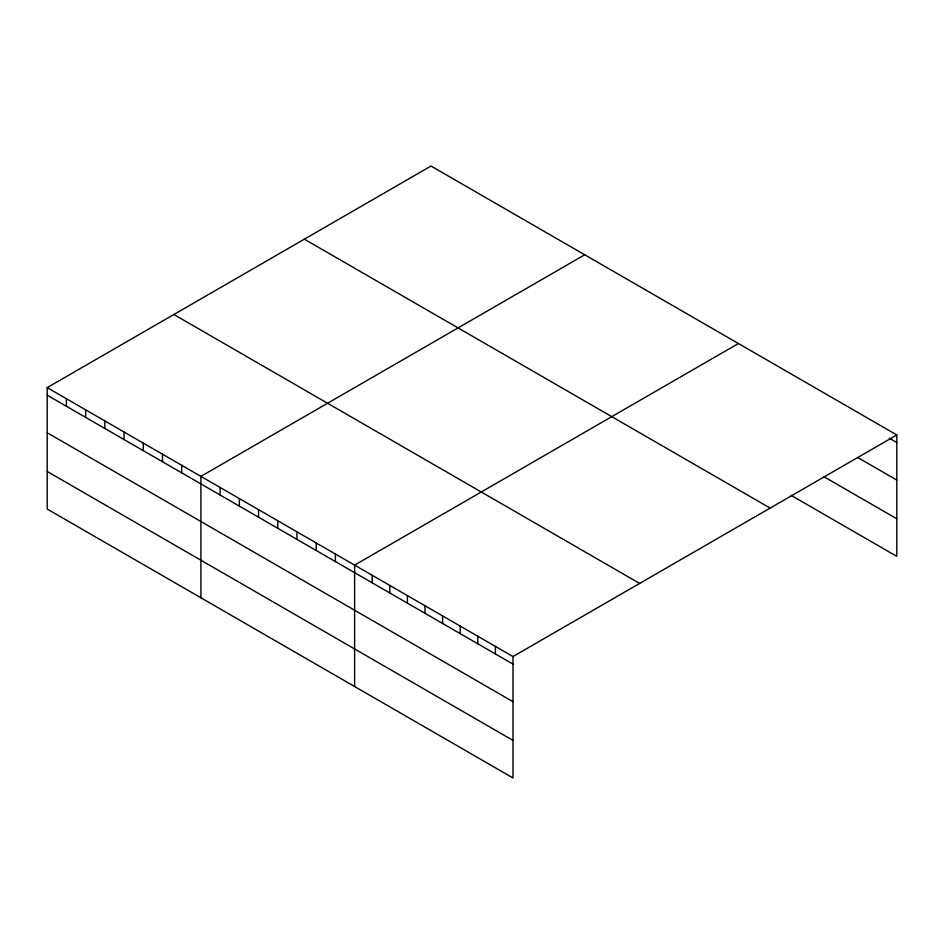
<?xml version="1.0" encoding="UTF-8"?>
<svg xmlns="http://www.w3.org/2000/svg" width="944" height="944" viewBox="0 0 944 944"><rect width="100%" height="100%" fill="white"/><g stroke="black" fill="none" stroke-linecap="round" stroke-linejoin="round"><path stroke-width="1.42" d="M47.2 387.642L512.981 656.552L512.981 777.962L47.2 509.04L47.2 387.642L431.019 166.038L896.8 434.96L896.8 556.358L791.225 495.411M584.725 254.786L200.907 476.378L200.907 597.788M738.432 343.522L354.614 565.126L354.614 686.524M512.981 656.552L896.8 434.96M889.26 438.146L896.8 442.5M857.836 457.58L896.8 480.071M823.9 476.696L896.8 518.787M304.357 239.174L770.139 508.084M173.861 314.505L639.643 583.427M47.2 395.182L512.981 664.092M47.2 432.753L512.981 701.675M47.2 471.469L512.981 740.379M495.388 646.392L495.388 653.932M477.794 636.232L477.794 643.773M460.188 626.073L460.188 633.613M442.594 615.913L442.594 623.453M425.001 605.753L425.001 613.305M407.407 595.605L407.407 603.145M389.813 585.445L389.813 592.985M372.207 575.285L372.207 582.826M335.403 554.034L335.403 561.574M316.193 542.942L316.193 550.482M296.971 531.85L296.971 539.39M277.76 520.746L277.76 528.298M258.55 509.654L258.55 517.194M239.339 498.562L239.339 506.102M220.117 487.47L220.117 495.01M181.696 465.286L181.696 472.826M162.486 454.194L162.486 461.734M143.264 443.102L143.264 450.642M124.053 432.01L124.053 439.55M104.843 420.918L104.843 428.458M85.633 409.826L85.633 417.366M66.41 398.734L66.41 406.274"/></g></svg>
